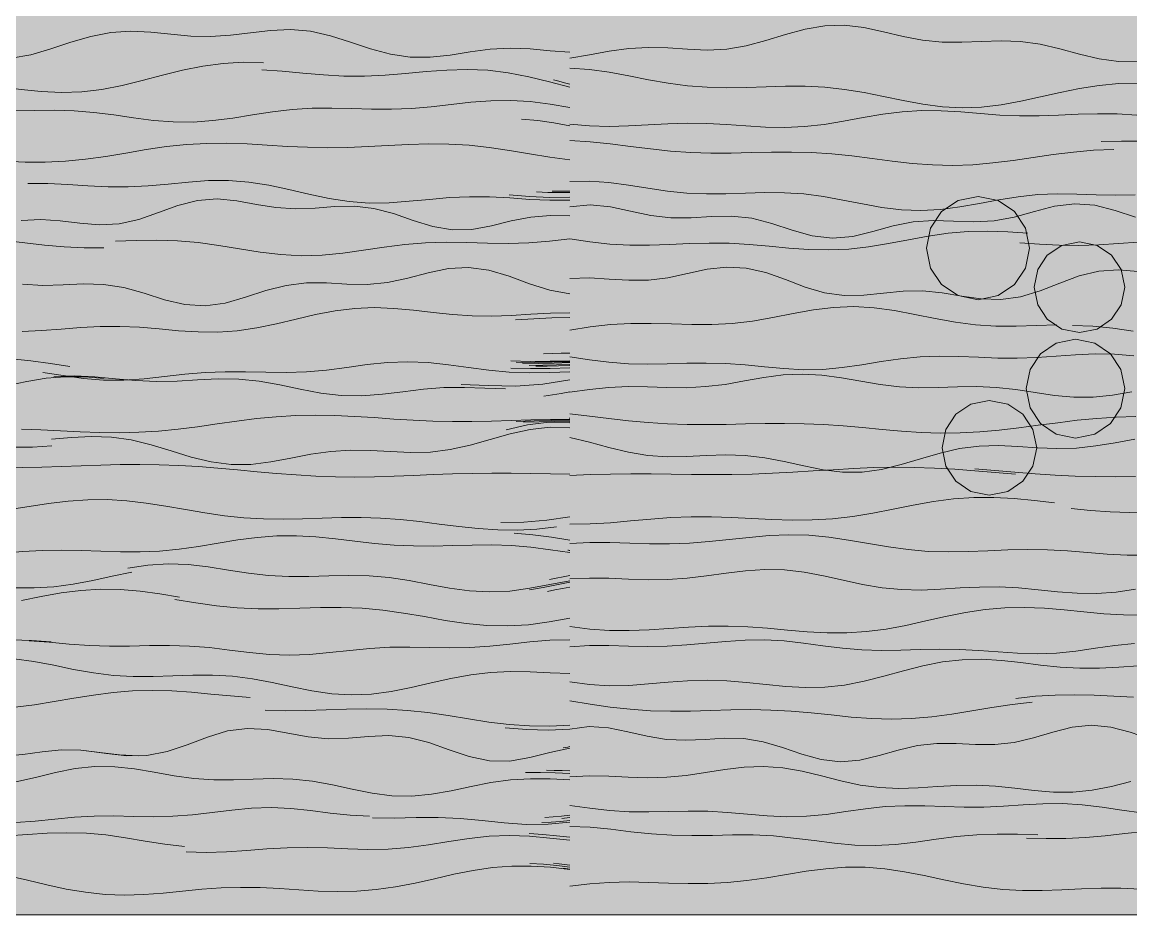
# Model space of a CAD drawing. Header units: metres. Extents: x 0 to 46.1, y -33.1 to 1.9.
# Drawn here: x 10.358 to 11.657, y -28 to -26.954 of the extents above; entities that cross this region are included whole.
import ezdxf

# ---------------------------------------------------------------- set-up
doc = ezdxf.new("R2010")
doc.units = ezdxf.units.M
doc.header["$LTSCALE"] = 0.02
doc.layers.add('CONTEXT', color=7, linetype='Continuous', lineweight=13, true_color=0x787878)
doc.layers.add('SEEN', color=7, linetype='Continuous', lineweight=20, true_color=0x000000)
doc.layers.add('FILL_(240, 240, 240)', color=7, linetype='Continuous', true_color=0xf0f0f0)

msp = doc.modelspace()

# ---------------------------------------------------------------- hatches: boundary and pattern name
at = {"layer": 'FILL_(240, 240, 240)'}
msp.add_hatch(color=256, dxfattribs=at).paths.add_polyline_path([(19, -28), (19, -25.5), (9, -25.5), (9, -28), (19, -28)])

# ---------------------------------------------------------------- linework, layer by layer
at = {"layer": 'CONTEXT'}
msp.add_lwpolyline([(9, -28), (19, -28), (19, -25.5), (9, -25.5), (9, -28)], close=True, dxfattribs=at)
at = {"layer": 'CONTEXT', "lineweight": 9, "transparency": 33554470}
for points in [[(10.3447, -26.9961), (10.3681, -26.9921), (10.3915, -26.9854), (10.4149, -26.9776), (10.4383, -26.9706), (10.4617, -26.966), (10.4851, -26.9645), (10.5085, -26.9657), (10.5319, -26.9682), (10.5553, -26.9703), (10.5787, -26.9708), (10.6021, -26.9693), (10.6255, -26.9664), (10.6489, -26.9636), (10.6723, -26.9627), (10.6957, -26.9647), (10.7191, -26.97), (10.7425, -26.9774), (10.766, -26.9853), (10.7894, -26.9916), (10.8128, -26.995), (10.8362, -26.9951), (10.8596, -26.9925), (10.883, -26.9889), (10.9064, -26.9858), (10.9298, -26.9846), (10.9532, -26.9854), (10.9766, -26.9874), (11, -26.9891)], [(11, -26.9961), (11.023, -26.9922), (11.0459, -26.9879), (11.0689, -26.9847), (11.0919, -26.9835), (11.1148, -26.9841), (11.1378, -26.9856), (11.1608, -26.9866), (11.1838, -26.9855), (11.2067, -26.9817), (11.2297, -26.9756), (11.2527, -26.9685), (11.2756, -26.9621), (11.2986, -26.9582), (11.3216, -26.9576), (11.3445, -26.9604), (11.3675, -26.9653), (11.3905, -26.9708), (11.4134, -26.9751), (11.4364, -26.9774), (11.4594, -26.9775), (11.4824, -26.9765), (11.5053, -26.9757), (11.5283, -26.9765), (11.5513, -26.9798), (11.5742, -26.9852), (11.5972, -26.9915), (11.6202, -26.997), (11.6431, -27.0001), (11.6661, -26.9997)], [(10.0961, -27.0238), (10.1197, -27.0265), (10.1434, -27.0275), (10.1671, -27.0271), (10.1908, -27.0258), (10.2145, -27.0243), (10.2381, -27.0233), (10.2618, -27.0233), (10.2855, -27.0245), (10.3092, -27.0268), (10.3328, -27.0299), (10.3565, -27.0329), (10.3802, -27.0353), (10.4039, -27.0363), (10.4276, -27.0355), (10.4512, -27.0327), (10.4749, -27.0281), (10.4986, -27.0223), (10.5223, -27.0161), (10.5459, -27.0102), (10.5696, -27.0054), (10.5933, -27.0023), (10.617, -27.001), (10.6406, -27.0015)], [(11, -27.0077), (11.023, -27.0094), (11.046, -27.0126), (11.0689, -27.0169), (11.0919, -27.0214), (11.1149, -27.0254), (11.1379, -27.0285), (11.1609, -27.0303), (11.1838, -27.0309), (11.2068, -27.0304), (11.2298, -27.0296), (11.2528, -27.0288), (11.2758, -27.0289), (11.2988, -27.0301), (11.3217, -27.0327), (11.3447, -27.0365), (11.3677, -27.041), (11.3907, -27.0458), (11.4137, -27.05), (11.4366, -27.053), (11.4596, -27.0542), (11.4826, -27.0534), (11.5056, -27.0508), (11.5286, -27.0466), (11.5515, -27.0416), (11.5745, -27.0364), (11.5975, -27.0317), (11.6205, -27.0282), (11.6435, -27.026), (11.6664, -27.0253)], [(10.6386, -27.0099), (10.6627, -27.0115), (10.6868, -27.0137), (10.7109, -27.0158), (10.735, -27.0171), (10.7591, -27.0172), (10.7832, -27.0162), (10.8073, -27.0142), (10.8314, -27.0119), (10.8555, -27.0101), (10.8795, -27.0094), (10.9036, -27.0104), (10.9277, -27.0133), (10.9518, -27.0179), (10.9759, -27.0238), (11, -27.0302)], [(10.9805, -27.0214), (10.987, -27.0231), (10.9935, -27.0249), (11, -27.0266)], [(10.3489, -27.058), (10.3721, -27.0574), (10.3954, -27.0572), (10.4186, -27.0579), (10.4419, -27.0598), (10.4651, -27.0627), (10.4884, -27.0661), (10.5116, -27.0691), (10.5349, -27.0709), (10.5582, -27.071), (10.5814, -27.0693), (10.6047, -27.0663), (10.6279, -27.0626), (10.6512, -27.059), (10.6744, -27.0563), (10.6977, -27.0548), (10.7209, -27.0546), (10.7442, -27.0552), (10.7674, -27.0559), (10.7907, -27.056), (10.814, -27.0551), (10.8372, -27.0531), (10.8605, -27.0505), (10.8837, -27.0478), (10.907, -27.046), (10.9302, -27.0456), (10.9535, -27.047), (10.9767, -27.05), (11, -27.0539)], [(11, -27.0735), (11.0229, -27.0756), (11.0458, -27.0762), (11.0687, -27.0755), (11.0916, -27.0742), (11.1146, -27.073), (11.1375, -27.0723), (11.1604, -27.0727), (11.1833, -27.0739), (11.2062, -27.0756), (11.2291, -27.077), (11.252, -27.0774), (11.2749, -27.0764), (11.2978, -27.0739), (11.3208, -27.0701), (11.3437, -27.0658), (11.3666, -27.0619), (11.3895, -27.0589), (11.4124, -27.0575), (11.4353, -27.0577), (11.4582, -27.0591), (11.4811, -27.061), (11.504, -27.0628), (11.527, -27.0638), (11.5499, -27.0639), (11.5728, -27.0631), (11.5957, -27.0619), (11.6186, -27.0612), (11.6415, -27.0614), (11.6644, -27.063)], [(10.9433, -27.0675), (10.9622, -27.0693), (10.9811, -27.072), (11, -27.0753)], [(10.3375, -27.1168), (10.3611, -27.118), (10.3848, -27.1181), (10.4084, -27.117), (10.4321, -27.1146), (10.4558, -27.1112), (10.4794, -27.1073), (10.5031, -27.1033), (10.5268, -27.0998), (10.5504, -27.0973), (10.5741, -27.096), (10.5977, -27.0958), (10.6214, -27.0966), (10.6451, -27.098), (10.6687, -27.0995), (10.6924, -27.1006), (10.7161, -27.1011), (10.7397, -27.1008), (10.7634, -27.0998), (10.787, -27.0985), (10.8107, -27.0972), (10.8344, -27.0965), (10.858, -27.0968), (10.8817, -27.0982), (10.9054, -27.1007), (10.929, -27.1042), (10.9527, -27.1082), (10.9763, -27.1121), (11, -27.1154)], [(11, -27.0925), (11.0236, -27.0941), (11.0472, -27.0966), (11.0708, -27.0996), (11.0944, -27.1026), (11.118, -27.1051), (11.1416, -27.1067), (11.1653, -27.1075), (11.1889, -27.1074), (11.2125, -27.1069), (11.2361, -27.1064), (11.2597, -27.1062), (11.2833, -27.1068), (11.3069, -27.1083), (11.3305, -27.1107), (11.3541, -27.1136), (11.3777, -27.1167), (11.4013, -27.1194), (11.4249, -27.1212), (11.4485, -27.1218), (11.4721, -27.121), (11.4958, -27.119), (11.5194, -27.116), (11.543, -27.1125), (11.5666, -27.109), (11.5902, -27.1062), (11.6138, -27.1041), (11.6374, -27.1031)], [(11.6228, -27.094), (11.6464, -27.0933), (11.6699, -27.0935)], [(10.3643, -27.143), (10.3879, -27.1429), (10.4114, -27.1441), (10.4349, -27.1457), (10.4585, -27.1469), (10.482, -27.147), (10.5056, -27.1459), (10.5291, -27.1438), (10.5527, -27.1414), (10.5762, -27.1397), (10.5997, -27.1395), (10.6233, -27.1413), (10.6468, -27.1449), (10.6704, -27.15), (10.6939, -27.1556), (10.7175, -27.1607), (10.741, -27.1643), (10.7646, -27.1659), (10.7881, -27.1656), (10.8116, -27.1639), (10.8352, -27.1616), (10.8587, -27.1595), (10.8823, -27.1585), (10.9058, -27.1587), (10.9294, -27.1599), (10.9529, -27.1616), (10.9765, -27.1627), (11, -27.1626)], [(11, -27.1408), (11.0229, -27.1404), (11.0457, -27.142), (11.0686, -27.145), (11.0914, -27.1486), (11.1143, -27.1519), (11.1371, -27.1543), (11.16, -27.1553), (11.1828, -27.1552), (11.2057, -27.1544), (11.2285, -27.1537), (11.2514, -27.1538), (11.2742, -27.1553), (11.2971, -27.1583), (11.3199, -27.1624), (11.3428, -27.167), (11.3656, -27.1711), (11.3885, -27.1739), (11.4113, -27.1748), (11.4342, -27.1735), (11.457, -27.1705), (11.4799, -27.1664), (11.5027, -27.1621), (11.5256, -27.1585), (11.5485, -27.1561), (11.5713, -27.1552), (11.5942, -27.1554), (11.617, -27.1562), (11.6399, -27.1567), (11.6627, -27.1564)], [(10.3565, -27.1862), (10.3795, -27.1851), (10.4025, -27.1866), (10.4255, -27.1895), (10.4485, -27.1914), (10.4714, -27.1903), (10.4944, -27.1852), (10.5174, -27.1772), (10.5404, -27.1688), (10.5634, -27.1628), (10.5863, -27.161), (10.6093, -27.1632), (10.6323, -27.1675), (10.6553, -27.1713), (10.6783, -27.1729), (10.7012, -27.172), (10.7242, -27.1701), (10.7472, -27.1695), (10.7702, -27.1722), (10.7932, -27.1783), (10.8162, -27.1864), (10.8391, -27.1936), (10.8621, -27.1975), (10.8851, -27.1968), (10.9081, -27.1925), (10.9311, -27.1868), (10.954, -27.1823), (10.977, -27.1805), (11, -27.1811)], [(10.9288, -27.1564), (10.9525, -27.1581), (10.9763, -27.1593), (11, -27.1591)], [(10.9608, -27.1528), (10.9739, -27.1534), (10.9869, -27.1536), (11, -27.1534)], [(10.9792, -27.1521), (10.9861, -27.1522), (10.9931, -27.1521), (11, -27.1519)], [(11.5388, -27.2187), (11.5341, -27.2423), (11.5211, -27.2615), (11.5019, -27.2744), (11.4784, -27.2792), (11.4549, -27.2744), (11.4356, -27.2615), (11.4227, -27.2423), (11.4179, -27.2187), (11.4227, -27.1952), (11.4356, -27.176), (11.4549, -27.1631), (11.4784, -27.1583), (11.5019, -27.1631), (11.5211, -27.176), (11.5341, -27.1952), (11.5388, -27.2187)], [(11, -27.1704), (11.0237, -27.168), (11.0473, -27.1702), (11.071, -27.1753), (11.0947, -27.1804), (11.1184, -27.1832), (11.142, -27.1832), (11.1657, -27.1817), (11.1894, -27.1812), (11.213, -27.1838), (11.2367, -27.1899), (11.2604, -27.1977), (11.2841, -27.2044), (11.3077, -27.2071), (11.3314, -27.205), (11.3551, -27.1993), (11.3787, -27.1927), (11.4024, -27.1879), (11.4261, -27.1862), (11.4497, -27.187), (11.4734, -27.188), (11.4971, -27.1868), (11.5208, -27.1824), (11.5444, -27.1758), (11.5681, -27.1696), (11.5918, -27.1667), (11.6154, -27.1685), (11.6391, -27.1745), (11.6628, -27.1823)], [(11, -27.2077), (11.0233, -27.2114), (11.0467, -27.2141), (11.07, -27.2153), (11.0933, -27.2153), (11.1167, -27.2144), (11.14, -27.2134), (11.1633, -27.2128), (11.1867, -27.2131), (11.21, -27.2144), (11.2333, -27.2164), (11.2567, -27.2187), (11.28, -27.2204), (11.3033, -27.2209), (11.3267, -27.2199), (11.35, -27.2172), (11.3733, -27.2133), (11.3967, -27.2089), (11.42, -27.2046), (11.4433, -27.2013), (11.4667, -27.1994), (11.49, -27.199), (11.5133, -27.1998), (11.5367, -27.2013)], [(10.3377, -27.2098), (10.3608, -27.2127), (10.384, -27.2154), (10.4071, -27.2174), (10.4303, -27.2184), (10.4535, -27.2183)], [(10.4673, -27.2107), (10.4915, -27.2099), (10.5157, -27.2095), (10.5399, -27.2103), (10.5641, -27.2123), (10.5883, -27.2156), (10.6126, -27.2196), (10.6368, -27.2235), (10.661, -27.2264), (10.6852, -27.2277), (10.7094, -27.227), (10.7336, -27.2247), (10.7578, -27.2213), (10.7821, -27.2177), (10.8063, -27.2146), (10.8305, -27.2126), (10.8547, -27.2119), (10.8789, -27.2122), (10.9031, -27.2129), (10.9274, -27.2132), (10.9516, -27.2126), (10.9758, -27.2108), (11, -27.2078)], [(11.5272, -27.2124), (11.5503, -27.214), (11.5735, -27.2151), (11.5967, -27.2155), (11.6198, -27.2148), (11.643, -27.2135), (11.6661, -27.2119)], [(11.6503, -27.2646), (11.6461, -27.2853), (11.6348, -27.3022), (11.6179, -27.3136), (11.5972, -27.3177), (11.5765, -27.3136), (11.5596, -27.3022), (11.5483, -27.2853), (11.5441, -27.2646), (11.5483, -27.2439), (11.5596, -27.2271), (11.5765, -27.2157), (11.5972, -27.2115), (11.6179, -27.2157), (11.6348, -27.2271), (11.6461, -27.2439), (11.6503, -27.2646)], [(10.3582, -27.261), (10.382, -27.2626), (10.4057, -27.2617), (10.4295, -27.2605), (10.4533, -27.2612), (10.477, -27.265), (10.5008, -27.2717), (10.5246, -27.2792), (10.5484, -27.2848), (10.5721, -27.2864), (10.5959, -27.2832), (10.6197, -27.2764), (10.6434, -27.2686), (10.6672, -27.2624), (10.691, -27.2593), (10.7147, -27.2593), (10.7385, -27.2608), (10.7623, -27.2612), (10.7861, -27.2591), (10.8098, -27.2541), (10.8336, -27.2478), (10.8574, -27.2428), (10.8811, -27.2413), (10.9049, -27.2446), (10.9287, -27.2517), (10.9525, -27.2605), (10.9762, -27.268), (11, -27.2723)], [(11, -27.2545), (11.023, -27.2536), (11.0459, -27.255), (11.0689, -27.2565), (11.0919, -27.2563), (11.1148, -27.2534), (11.1378, -27.2485), (11.1607, -27.2436), (11.1837, -27.2409), (11.2067, -27.2421), (11.2296, -27.2475), (11.2526, -27.2557), (11.2756, -27.2644), (11.2985, -27.2711), (11.3215, -27.2743), (11.3444, -27.2739), (11.3674, -27.2716), (11.3904, -27.2693), (11.4133, -27.269), (11.4363, -27.2712), (11.4593, -27.2749), (11.4822, -27.2782), (11.5052, -27.2789), (11.5282, -27.2757), (11.5511, -27.2687), (11.5741, -27.2598), (11.597, -27.2513), (11.62, -27.2458), (11.643, -27.2442), (11.6659, -27.2462)], [(10.3576, -27.3163), (10.3805, -27.3153), (10.4034, -27.3136), (10.4264, -27.3118), (10.4493, -27.3106), (10.4723, -27.3105), (10.4952, -27.3115), (10.5182, -27.3134), (10.5411, -27.3155), (10.5641, -27.3169), (10.587, -27.3171), (10.6099, -27.3156), (10.6329, -27.3123), (10.6558, -27.3075), (10.6788, -27.302), (10.7017, -27.2966), (10.7247, -27.2921), (10.7476, -27.2894), (10.7706, -27.2885), (10.7935, -27.2894), (10.8164, -27.2915), (10.8394, -27.2942), (10.8623, -27.2966), (10.8853, -27.2981), (10.9082, -27.2984), (10.9312, -27.2977), (10.9541, -27.2963), (10.9771, -27.2951), (11, -27.2946)], [(11, -27.3149), (11.0238, -27.3111), (11.0476, -27.3083), (11.0713, -27.307), (11.0951, -27.3069), (11.1189, -27.3076), (11.1427, -27.3084), (11.1664, -27.3084), (11.1902, -27.307), (11.214, -27.3042), (11.2378, -27.3001), (11.2615, -27.2954), (11.2853, -27.2912), (11.3091, -27.2883), (11.3329, -27.2873), (11.3566, -27.2886), (11.3804, -27.2918), (11.4042, -27.2964), (11.428, -27.3013), (11.4518, -27.3056), (11.4755, -27.3087), (11.4993, -27.3101), (11.5231, -27.3102), (11.5469, -27.3094), (11.5706, -27.3086)], [(10.9363, -27.3027), (10.9576, -27.3015), (10.9788, -27.3003), (11, -27.3)], [(11.5891, -27.3096), (11.6128, -27.3104), (11.6364, -27.3126), (11.6601, -27.3159)], [(11.6505, -27.3834), (11.6459, -27.4059), (11.6335, -27.4243), (11.6151, -27.4368), (11.5926, -27.4413), (11.5701, -27.4368), (11.5517, -27.4243), (11.5393, -27.4059), (11.5347, -27.3834), (11.5393, -27.3609), (11.5517, -27.3425), (11.5701, -27.3301), (11.5926, -27.3255), (11.6151, -27.3301), (11.6335, -27.3425), (11.6459, -27.3609), (11.6505, -27.3834)], [(10.9688, -27.3425), (10.9792, -27.3423), (10.9896, -27.342), (11, -27.3418)], [(11, -27.3461), (11.0228, -27.3496), (11.0456, -27.3525), (11.0684, -27.3543), (11.0912, -27.3548), (11.114, -27.3544), (11.1368, -27.3537), (11.1596, -27.3534), (11.1824, -27.3541), (11.2052, -27.3557), (11.228, -27.3579), (11.2508, -27.36), (11.2736, -27.3612), (11.2964, -27.3608), (11.3192, -27.3588), (11.342, -27.3555), (11.3648, -27.3518), (11.3876, -27.3484), (11.4104, -27.3461), (11.4332, -27.3453), (11.456, -27.3456), (11.4788, -27.3466), (11.5016, -27.3476), (11.5244, -27.3478), (11.5472, -27.347), (11.57, -27.3455), (11.5928, -27.3438), (11.6156, -27.3428), (11.6384, -27.3431), (11.6612, -27.3449)], [(10.3452, -27.3483), (10.368, -27.3508), (10.3908, -27.3541), (10.4136, -27.3576)], [(10.3819, -27.3644), (10.4057, -27.3681), (10.4295, -27.3714), (10.4532, -27.3733), (10.477, -27.3734), (10.5008, -27.3719), (10.5246, -27.3692), (10.5483, -27.3665), (10.5721, -27.3644), (10.5959, -27.3636), (10.6197, -27.3637), (10.6434, -27.3643), (10.6672, -27.3645), (10.691, -27.3637), (10.7147, -27.3616), (10.7385, -27.3585), (10.7623, -27.3552), (10.7861, -27.3528), (10.8098, -27.3519), (10.8336, -27.3529), (10.8574, -27.3555), (10.8811, -27.3588), (10.9049, -27.3619), (10.9287, -27.364), (10.9525, -27.3648), (10.9762, -27.3645), (11, -27.3639)], [(10.9306, -27.351), (10.9537, -27.3517), (10.9769, -27.3514), (11, -27.3508)], [(10.937, -27.3524), (10.958, -27.3528), (10.979, -27.3524), (11, -27.3519)], [(10.9443, -27.3537), (10.9629, -27.3538), (10.9814, -27.3534), (11, -27.3529)], [(10.9522, -27.3562), (10.9681, -27.3561), (10.9841, -27.3557), (11, -27.3553)], [(10.959, -27.352), (10.9726, -27.3519), (10.9863, -27.3515), (11, -27.3512)], [(10.9598, -27.3571), (10.9732, -27.3569), (10.9866, -27.3566), (11, -27.3562)], [(10.3404, -27.3799), (10.3631, -27.375), (10.3858, -27.3712), (10.4086, -27.3694), (10.4313, -27.3697), (10.454, -27.3715)], [(10.395, -27.3694), (10.4191, -27.3684), (10.4431, -27.3696), (10.4672, -27.3719), (10.4912, -27.374), (10.5153, -27.375), (10.5394, -27.3745), (10.5634, -27.3731), (10.5875, -27.372), (10.6116, -27.3722), (10.6356, -27.3745), (10.6597, -27.3788), (10.6837, -27.3839), (10.7078, -27.3886), (10.7319, -27.3914), (10.7559, -27.3918), (10.78, -27.39), (10.8041, -27.387), (10.8281, -27.384), (10.8522, -27.3822), (10.8762, -27.382), (10.9003, -27.3828), (10.9244, -27.3836)], [(10.9306, -27.3593), (10.9537, -27.36), (10.9769, -27.3597), (11, -27.3592)], [(11, -27.3877), (11.0227, -27.3843), (11.0454, -27.382), (11.0682, -27.3811), (11.0909, -27.3814), (11.1136, -27.3821), (11.1363, -27.3823), (11.159, -27.3811), (11.1818, -27.3784), (11.2045, -27.3744), (11.2272, -27.3704), (11.2499, -27.3673), (11.2726, -27.3663), (11.2953, -27.3675), (11.3181, -27.3707), (11.3408, -27.3748), (11.3635, -27.3786), (11.3862, -27.3813), (11.4089, -27.3823), (11.4317, -27.3821), (11.4544, -27.3813), (11.4771, -27.3811), (11.4998, -27.3821), (11.5225, -27.3846), (11.5453, -27.388), (11.568, -27.3913), (11.5907, -27.3933), (11.6134, -27.3934), (11.6361, -27.3911), (11.6588, -27.3871)], [(10.8723, -27.3786), (10.9042, -27.3797), (10.9361, -27.3804), (10.9681, -27.3783), (11, -27.3731)], [(10.9693, -27.3922), (10.9795, -27.3907), (10.9898, -27.389), (11, -27.3871)], [(11.5471, -27.4528), (11.5427, -27.4743), (11.5309, -27.492), (11.5132, -27.5039), (11.4916, -27.5082), (11.4701, -27.5039), (11.4524, -27.492), (11.4405, -27.4743), (11.4362, -27.4528), (11.4405, -27.4312), (11.4524, -27.4135), (11.4701, -27.4017), (11.4916, -27.3973), (11.5132, -27.4017), (11.5309, -27.4135), (11.5427, -27.4312), (11.5471, -27.4528)], [(10.3568, -27.4309), (10.3798, -27.4318), (10.4027, -27.433), (10.4257, -27.4341), (10.4487, -27.4349), (10.4717, -27.4351), (10.4946, -27.4345), (10.5176, -27.4331), (10.5406, -27.4309), (10.5635, -27.428), (10.5865, -27.4248), (10.6095, -27.4215), (10.6325, -27.4186), (10.6554, -27.4164), (10.6784, -27.415), (10.7014, -27.4145), (10.7243, -27.4149), (10.7473, -27.4159), (10.7703, -27.4174), (10.7933, -27.4191), (10.8162, -27.4205), (10.8392, -27.4215), (10.8622, -27.422), (10.8851, -27.4219), (10.9081, -27.4214), (10.9311, -27.4206), (10.9541, -27.4199), (10.977, -27.4195), (11, -27.4197)], [(10.9252, -27.4316), (10.9501, -27.4257), (10.9751, -27.4227), (11, -27.4233)], [(10.9368, -27.4218), (10.9579, -27.4211), (10.9789, -27.4208), (11, -27.421)], [(10.9456, -27.4227), (10.9638, -27.4222), (10.9819, -27.4221), (11, -27.4223)], [(10.9992, -27.4182), (10.9995, -27.4182), (10.9997, -27.4182), (11, -27.4182)], [(11, -27.4129), (11.0229, -27.4156), (11.0457, -27.4184), (11.0686, -27.4211), (11.0915, -27.4232), (11.1144, -27.4247), (11.1372, -27.4255), (11.1601, -27.4256), (11.183, -27.4253), (11.2058, -27.4248), (11.2287, -27.4243), (11.2516, -27.4242), (11.2744, -27.4246), (11.2973, -27.4256), (11.3202, -27.4271), (11.3431, -27.4291), (11.3659, -27.4312), (11.3888, -27.4332), (11.4117, -27.4347), (11.4345, -27.4354), (11.4574, -27.4352), (11.4803, -27.4341), (11.5032, -27.4321), (11.526, -27.4294), (11.5489, -27.4263), (11.5718, -27.4233), (11.5946, -27.4205), (11.6175, -27.4183), (11.6404, -27.4168), (11.6632, -27.4161)], [(10.3921, -27.4428), (10.4155, -27.4407), (10.4389, -27.4394), (10.4623, -27.4401), (10.4857, -27.4434), (10.509, -27.4491), (10.5324, -27.4563), (10.5558, -27.4636), (10.5792, -27.4693), (10.6026, -27.4723), (10.6259, -27.4722), (10.6493, -27.4693), (10.6727, -27.4649), (10.6961, -27.4603), (10.7195, -27.457), (10.7428, -27.4555), (10.7662, -27.4559), (10.7896, -27.4572), (10.813, -27.4582), (10.8363, -27.4577), (10.8597, -27.4549), (10.8831, -27.4498), (10.9065, -27.4432), (10.9299, -27.4365), (10.9532, -27.4312), (10.9766, -27.4287), (11, -27.4294)], [(11, -27.4406), (11.0228, -27.4463), (11.0457, -27.4525), (11.0685, -27.458), (11.0913, -27.4617), (11.1142, -27.4632), (11.137, -27.463), (11.1598, -27.4618), (11.1827, -27.4611), (11.2055, -27.4617), (11.2283, -27.4644), (11.2512, -27.4687), (11.274, -27.4738), (11.2968, -27.4784), (11.3196, -27.4812), (11.3425, -27.4812), (11.3653, -27.4781), (11.3881, -27.4725), (11.411, -27.4656), (11.4338, -27.4589), (11.4566, -27.4536), (11.4795, -27.4507), (11.5023, -27.45), (11.5251, -27.4511), (11.548, -27.4527), (11.5708, -27.4536), (11.5936, -27.453), (11.6165, -27.4505), (11.6393, -27.4468), (11.6621, -27.4428)], [(10.3471, -27.4521), (10.3699, -27.4521), (10.3927, -27.4506)], [(10.3351, -27.4762), (10.3581, -27.476), (10.381, -27.4755), (10.4039, -27.4747), (10.4268, -27.4739), (10.4498, -27.4731), (10.4727, -27.4725), (10.4956, -27.4724), (10.5185, -27.4727), (10.5415, -27.4735), (10.5644, -27.4748), (10.5873, -27.4766), (10.6103, -27.4787), (10.6332, -27.4808), (10.6561, -27.4828), (10.679, -27.4846), (10.702, -27.4859), (10.7249, -27.4867), (10.7478, -27.487), (10.7707, -27.4868), (10.7937, -27.4861), (10.8166, -27.4852), (10.8395, -27.4842), (10.8624, -27.4834), (10.8854, -27.4827), (10.9083, -27.4824), (10.9312, -27.4824), (10.9541, -27.4827), (10.9771, -27.4832), (11, -27.4837)], [(11, -27.4852), (11.0237, -27.4841), (11.0475, -27.4835), (11.0712, -27.4833), (11.095, -27.4834), (11.1187, -27.4837), (11.1424, -27.4841), (11.1662, -27.4842), (11.1899, -27.4841), (11.2136, -27.4836), (11.2374, -27.4826), (11.2611, -27.4814), (11.2849, -27.4799), (11.3086, -27.4784), (11.3323, -27.477), (11.3561, -27.476), (11.3798, -27.4756), (11.4035, -27.4757), (11.4273, -27.4765), (11.451, -27.4778), (11.4748, -27.4796), (11.4985, -27.4816), (11.5222, -27.4836)], [(11.4746, -27.4774), (11.4981, -27.4794), (11.5216, -27.4814), (11.5452, -27.4833), (11.5687, -27.4848), (11.5923, -27.4859), (11.6158, -27.4865), (11.6393, -27.4866), (11.6629, -27.4864)], [(10.343, -27.5252), (10.3659, -27.5215), (10.3888, -27.5181), (10.4117, -27.5153), (10.4346, -27.5137), (10.4575, -27.5135), (10.4804, -27.5148), (10.5033, -27.5175), (10.5262, -27.521), (10.5491, -27.5251), (10.572, -27.529), (10.5949, -27.5323), (10.6178, -27.5347), (10.6407, -27.536), (10.6636, -27.5363), (10.6865, -27.5359), (10.7094, -27.5351), (10.7322, -27.5345), (10.7551, -27.5344), (10.778, -27.5351), (10.8009, -27.5367), (10.8238, -27.5392), (10.8467, -27.5421), (10.8696, -27.5451), (10.8925, -27.5475), (10.9154, -27.549), (10.9383, -27.5492), (10.9612, -27.5479), (10.9841, -27.5452)], [(11, -27.5423), (11.0237, -27.542), (11.0473, -27.5405), (11.071, -27.5385), (11.0947, -27.5363), (11.1183, -27.5346), (11.142, -27.5336), (11.1657, -27.5336), (11.1894, -27.5343), (11.213, -27.5356), (11.2367, -27.5368), (11.2604, -27.5376), (11.284, -27.5373), (11.3077, -27.5358), (11.3314, -27.5331), (11.355, -27.5292), (11.3787, -27.5246), (11.4024, -27.52), (11.426, -27.5158), (11.4497, -27.5127), (11.4734, -27.5111), (11.497, -27.511), (11.5207, -27.5123), (11.5444, -27.5146), (11.5681, -27.5174)], [(11.5874, -27.5238), (11.6103, -27.5262), (11.6332, -27.5278), (11.6561, -27.5284), (11.679, -27.5283)], [(10.9188, -27.5401), (10.9459, -27.5399), (10.9729, -27.5377), (11, -27.5337)], [(10.9346, -27.5528), (10.9564, -27.5548), (10.9782, -27.5575), (11, -27.5608)], [(10.3354, -27.5763), (10.3584, -27.5743), (10.3813, -27.573), (10.4042, -27.5727), (10.4271, -27.5731), (10.45, -27.574), (10.4729, -27.5747), (10.4959, -27.5748), (10.5188, -27.5738), (10.5417, -27.5716), (10.5646, -27.5684), (10.5875, -27.5645), (10.6104, -27.5607), (10.6333, -27.5577), (10.6563, -27.556), (10.6792, -27.5558), (10.7021, -27.557), (10.725, -27.5594), (10.7479, -27.5622), (10.7708, -27.5648), (10.7938, -27.5668), (10.8167, -27.5678), (10.8396, -27.5679), (10.8625, -27.5674), (10.8854, -27.5668), (10.9083, -27.5666), (10.9313, -27.5674), (10.9542, -27.5693), (10.9771, -27.5722), (11, -27.5756)], [(11, -27.5647), (11.0233, -27.5637), (11.0467, -27.5637), (11.07, -27.5644), (11.0933, -27.5651), (11.1166, -27.5652), (11.14, -27.5645), (11.1633, -27.5627), (11.1866, -27.5603), (11.21, -27.5578), (11.2333, -27.5557), (11.2566, -27.5547), (11.2799, -27.5553), (11.3033, -27.5574), (11.3266, -27.5608), (11.3499, -27.5648), (11.3733, -27.5688), (11.3966, -27.572), (11.4199, -27.5741), (11.4433, -27.5748), (11.4666, -27.5744), (11.4899, -27.5734), (11.5132, -27.5724), (11.5366, -27.5719), (11.5599, -27.5722), (11.5832, -27.5735), (11.6066, -27.5753), (11.6299, -27.5772), (11.6532, -27.5786), (11.6765, -27.5787)], [(10.9973, -27.5726), (10.9982, -27.5728), (10.9991, -27.5729), (11, -27.573)], [(10.4817, -27.5939), (10.5052, -27.5903), (10.5288, -27.5888), (10.5524, -27.5896), (10.5759, -27.5923), (10.5995, -27.5961), (10.623, -27.5997), (10.6466, -27.6025), (10.6702, -27.6037), (10.6937, -27.6037), (10.7173, -27.6029), (10.7408, -27.6023), (10.7644, -27.6027), (10.788, -27.6047), (10.8115, -27.6083), (10.8351, -27.6128), (10.8586, -27.6172), (10.8822, -27.6205), (10.9058, -27.6217), (10.9293, -27.6206), (10.9529, -27.6174), (10.9764, -27.6131), (11, -27.6086)], [(10.349, -27.6169), (10.3719, -27.617), (10.3947, -27.6157), (10.4176, -27.6126), (10.4405, -27.6082), (10.4633, -27.6032), (10.4862, -27.5986)], [(10.9759, -27.6071), (10.9839, -27.6055), (10.992, -27.6039), (11, -27.6025)], [(11, -27.6064), (11.0229, -27.6054), (11.0457, -27.6057), (11.0686, -27.6066), (11.0915, -27.6074), (11.1143, -27.6071), (11.1372, -27.6056), (11.1601, -27.6029), (11.1829, -27.5997), (11.2058, -27.5968), (11.2286, -27.5953), (11.2515, -27.5957), (11.2744, -27.5983), (11.2972, -27.6026), (11.3201, -27.6077), (11.343, -27.6128), (11.3658, -27.6167), (11.3887, -27.6189), (11.4116, -27.6194), (11.4344, -27.6184), (11.4573, -27.617), (11.4802, -27.6159), (11.503, -27.6157), (11.5259, -27.6169), (11.5487, -27.619), (11.5716, -27.6214), (11.5945, -27.6232), (11.6173, -27.6236), (11.6402, -27.6219), (11.6631, -27.6184)], [(10.357, -27.6317), (10.3801, -27.627), (10.4033, -27.6228), (10.4265, -27.6198), (10.4497, -27.6184), (10.4728, -27.6187), (10.496, -27.6207), (10.5192, -27.6239), (10.5424, -27.6277)], [(10.9526, -27.6191), (10.9684, -27.6163), (10.9842, -27.6132), (11, -27.6102)], [(10.9735, -27.621), (10.9823, -27.6193), (10.9912, -27.6176), (11, -27.6159)], [(10.5369, -27.6305), (10.5613, -27.6345), (10.5856, -27.638), (10.61, -27.6404), (10.6344, -27.6415), (10.6588, -27.6415), (10.6831, -27.6408), (10.7075, -27.64), (10.7319, -27.6398), (10.7563, -27.6408), (10.7806, -27.643), (10.805, -27.6464), (10.8294, -27.6506), (10.8538, -27.655), (10.8781, -27.6586), (10.9025, -27.6609), (10.9269, -27.6614), (10.9513, -27.66), (10.9756, -27.6568), (11, -27.6525)], [(11, -27.662), (11.0232, -27.6651), (11.0463, -27.6667), (11.0695, -27.6669), (11.0927, -27.666), (11.1159, -27.6645), (11.139, -27.6629), (11.1622, -27.6619), (11.1854, -27.6617), (11.2086, -27.6626), (11.2317, -27.6642), (11.2549, -27.6664), (11.2781, -27.6684), (11.3013, -27.6696), (11.3244, -27.6697), (11.3476, -27.6682), (11.3708, -27.6652), (11.3939, -27.6608), (11.4171, -27.6557), (11.4403, -27.6505), (11.4635, -27.6458), (11.4866, -27.6423), (11.5098, -27.6402), (11.533, -27.6398), (11.5562, -27.6408), (11.5793, -27.6428), (11.6025, -27.6451), (11.6257, -27.6472), (11.6489, -27.6486), (11.672, -27.649)], [(10.346, -27.6779), (10.3688, -27.6786), (10.3916, -27.6803)], [(10.366, -27.6788), (10.3895, -27.6806), (10.413, -27.6827), (10.4365, -27.6845), (10.46, -27.6853), (10.4834, -27.6852), (10.5069, -27.6846), (10.5304, -27.6843), (10.5539, -27.685), (10.5774, -27.6869), (10.6008, -27.6897), (10.6243, -27.6927), (10.6478, -27.6949), (10.6713, -27.6957), (10.6948, -27.6949), (10.7182, -27.6928), (10.7417, -27.6901), (10.7652, -27.6878), (10.7887, -27.6865), (10.8122, -27.6863), (10.8356, -27.6867), (10.8591, -27.687), (10.8826, -27.6866), (10.9061, -27.6852), (10.9296, -27.6828), (10.953, -27.6802), (10.9765, -27.6783), (11, -27.6778)], [(11, -27.6859), (11.0228, -27.6846), (11.0456, -27.6845), (11.0684, -27.685), (11.0913, -27.6854), (11.1141, -27.6851), (11.1369, -27.6838), (11.1597, -27.6818), (11.1825, -27.6796), (11.2053, -27.678), (11.2281, -27.6777), (11.2509, -27.679), (11.2738, -27.6816), (11.2966, -27.6847), (11.3194, -27.6876), (11.3422, -27.6896), (11.365, -27.6903), (11.3878, -27.69), (11.4106, -27.6892), (11.4334, -27.6887), (11.4563, -27.6891), (11.4791, -27.6903), (11.5019, -27.692), (11.5247, -27.6935), (11.5475, -27.694), (11.5703, -27.6932), (11.5931, -27.6909), (11.6159, -27.6877), (11.6388, -27.6845), (11.6616, -27.6819)], [(10.3483, -27.6999), (10.3716, -27.7031), (10.3948, -27.7076), (10.4181, -27.7124), (10.4414, -27.7165), (10.4647, -27.7194), (10.4879, -27.7207), (10.5112, -27.7207), (10.5345, -27.7199), (10.5578, -27.719), (10.581, -27.719), (10.6043, -27.7204), (10.6276, -27.7234), (10.6509, -27.7277), (10.6741, -27.7327), (10.6974, -27.7374), (10.7207, -27.7409), (10.744, -27.7424), (10.7672, -27.7416), (10.7905, -27.7385), (10.8138, -27.7338), (10.8371, -27.7283), (10.8603, -27.7229), (10.8836, -27.7186), (10.9069, -27.716), (10.9302, -27.715), (10.9534, -27.7154), (10.9767, -27.7164), (11, -27.7173)], [(11, -27.7268), (11.023, -27.7301), (11.046, -27.7315), (11.069, -27.7311), (11.0919, -27.7294), (11.1149, -27.7274), (11.1379, -27.7258), (11.1609, -27.7252), (11.1839, -27.726), (11.2069, -27.7278), (11.2299, -27.7303), (11.2529, -27.7326), (11.2758, -27.7338), (11.2988, -27.7333), (11.3218, -27.7308), (11.3448, -27.7263), (11.3678, -27.7204), (11.3908, -27.7141), (11.4138, -27.7082), (11.4367, -27.7036), (11.4597, -27.7011), (11.4827, -27.7006), (11.5057, -27.702), (11.5287, -27.7045), (11.5517, -27.7074), (11.5747, -27.7098), (11.5976, -27.7111), (11.6206, -27.7111), (11.6436, -27.7099), (11.6666, -27.7083)], [(10.3495, -27.7568), (10.3724, -27.7539), (10.3954, -27.7502), (10.4184, -27.7462), (10.4413, -27.7425), (10.4643, -27.7395), (10.4873, -27.7376), (10.5102, -27.737), (10.5332, -27.7376), (10.5562, -27.7392), (10.5791, -27.7413), (10.6021, -27.7435), (10.6251, -27.7453)], [(11.5227, -27.7464), (11.5456, -27.7439), (11.5686, -27.7425), (11.5916, -27.7422), (11.6145, -27.7427), (11.6375, -27.7437), (11.6605, -27.7448)], [(10.6427, -27.7603), (10.6666, -27.7608), (10.6904, -27.7605), (10.7142, -27.7597), (10.738, -27.7589), (10.7618, -27.7585), (10.7856, -27.759), (10.8095, -27.7605), (10.8333, -27.7631), (10.8571, -27.7666), (10.8809, -27.7704), (10.9047, -27.7741), (10.9285, -27.777), (10.9524, -27.7787), (10.9762, -27.779), (11, -27.7779)], [(11, -27.7493), (11.0236, -27.753), (11.0471, -27.7565), (11.0707, -27.7592), (11.0942, -27.7609), (11.1178, -27.7615), (11.1414, -27.7613), (11.1649, -27.7606), (11.1885, -27.7599), (11.212, -27.7596), (11.2356, -27.7601), (11.2592, -27.7614), (11.2827, -27.7634), (11.3063, -27.7658), (11.3298, -27.7682), (11.3534, -27.7699), (11.3769, -27.7706), (11.4005, -27.77), (11.4241, -27.768), (11.4476, -27.7649), (11.4712, -27.761), (11.4947, -27.757), (11.5183, -27.7534), (11.5419, -27.7507)], [(10.4332, -27.808), (10.4568, -27.811), (10.4805, -27.8136), (10.5041, -27.8133), (10.5277, -27.8088), (10.5513, -27.8008), (10.5749, -27.7917), (10.5985, -27.7845), (10.6221, -27.7816), (10.6458, -27.783), (10.6694, -27.7873), (10.693, -27.7916), (10.7166, -27.7937), (10.7402, -27.7931), (10.7638, -27.7911), (10.7875, -27.79), (10.8111, -27.7921), (10.8347, -27.798), (10.8583, -27.8065), (10.8819, -27.8146), (10.9055, -27.8196), (10.9292, -27.8198), (10.9528, -27.8158), (10.9764, -27.8098), (11, -27.8047)], [(10.9239, -27.781), (10.9493, -27.783), (10.9746, -27.7835), (11, -27.7824)], [(11, -27.7824), (11.0226, -27.7795), (11.0453, -27.7809), (11.0679, -27.7855), (11.0906, -27.7907), (11.1132, -27.7945), (11.1358, -27.7955), (11.1585, -27.7944), (11.1811, -27.793), (11.2038, -27.7935), (11.2264, -27.7972), (11.2491, -27.8039), (11.2717, -27.8118), (11.2943, -27.8181), (11.317, -27.8208), (11.3396, -27.8189), (11.3623, -27.8135), (11.3849, -27.807), (11.4075, -27.8016), (11.4302, -27.7991), (11.4528, -27.7993), (11.4755, -27.8005), (11.4981, -27.8006), (11.5207, -27.798), (11.5434, -27.7926), (11.566, -27.7858), (11.5887, -27.7801), (11.6113, -27.7778), (11.6339, -27.7801), (11.6566, -27.7861), (11.6792, -27.7937)], [(10.3358, -27.814), (10.3585, -27.8121), (10.3811, -27.8089), (10.4037, -27.8068), (10.4264, -27.8071), (10.449, -27.8096), (10.4717, -27.8125), (10.4943, -27.8136)], [(10.9918, -27.8044), (10.9945, -27.8039), (10.9973, -27.8034), (11, -27.8029)], [(10.3502, -27.8443), (10.3735, -27.8389), (10.3967, -27.8332), (10.4199, -27.8286), (10.4431, -27.8262), (10.4663, -27.8264), (10.4895, -27.829), (10.5127, -27.833), (10.5359, -27.8371), (10.5591, -27.8403), (10.5823, -27.8418), (10.6055, -27.8418), (10.6287, -27.8409), (10.6519, -27.8402), (10.6751, -27.8409), (10.6983, -27.8434), (10.7215, -27.8476), (10.7447, -27.8526), (10.7679, -27.8573), (10.7912, -27.8604), (10.8144, -27.8609), (10.8376, -27.8588), (10.8608, -27.8547), (10.884, -27.8496), (10.9072, -27.845), (10.9304, -27.8419), (10.9536, -27.8406), (10.9768, -27.8408), (11, -27.8418)], [(11, -27.8382), (11.0227, -27.8371), (11.0454, -27.8375), (11.068, -27.8386), (11.0907, -27.8393), (11.1134, -27.8387), (11.1361, -27.8367), (11.1587, -27.8334), (11.1814, -27.8298), (11.2041, -27.827), (11.2268, -27.8262), (11.2494, -27.8278), (11.2721, -27.8317), (11.2948, -27.8371), (11.3175, -27.8429), (11.3401, -27.8479), (11.3628, -27.8509), (11.3855, -27.8519), (11.4082, -27.8512), (11.4308, -27.8496), (11.4535, -27.8483), (11.4762, -27.8481), (11.4989, -27.8493), (11.5215, -27.8517), (11.5442, -27.8544), (11.5669, -27.8563), (11.5896, -27.8563), (11.6122, -27.8541), (11.6349, -27.8496), (11.6576, -27.8438)], [(10.948, -27.8334), (10.9653, -27.8332), (10.9827, -27.8337), (11, -27.8344)], [(10.9723, -27.8304), (10.9815, -27.8307), (10.9908, -27.831), (11, -27.8314)], [(10.35, -27.8919), (10.3731, -27.8902), (10.3962, -27.8878), (10.4192, -27.8856), (10.4423, -27.8843), (10.4653, -27.8841), (10.4884, -27.8846), (10.5115, -27.885), (10.5345, -27.8845), (10.5576, -27.8828), (10.5806, -27.8801), (10.6037, -27.8772), (10.6268, -27.8751), (10.6498, -27.8744), (10.6729, -27.8755), (10.6959, -27.8779), (10.719, -27.8808), (10.7421, -27.8832), (10.7651, -27.8845)], [(11, -27.872), (11.0231, -27.8751), (11.0462, -27.8777), (11.0693, -27.8792), (11.0924, -27.8794), (11.1155, -27.8789), (11.1386, -27.8784), (11.1617, -27.8787), (11.1848, -27.88), (11.2079, -27.882), (11.231, -27.884), (11.2541, -27.885), (11.2772, -27.8845), (11.3003, -27.8823), (11.3234, -27.879), (11.3465, -27.8757), (11.3696, -27.8732), (11.3927, -27.8721), (11.4158, -27.8722), (11.4389, -27.8731), (11.462, -27.8739), (11.4851, -27.8738), (11.5082, -27.8728), (11.5313, -27.8712), (11.5544, -27.8699), (11.5775, -27.8697), (11.6006, -27.871), (11.6237, -27.8738), (11.6468, -27.8773), (11.6699, -27.8806)], [(10.7683, -27.8865), (10.794, -27.8866), (10.8198, -27.886), (10.8455, -27.8859), (10.8713, -27.8872), (10.897, -27.8896), (10.9228, -27.8923), (10.9485, -27.894), (10.9743, -27.8937), (11, -27.8914)], [(10.967, -27.8919), (10.978, -27.8914), (10.989, -27.8905), (11, -27.8893)], [(10.9704, -27.8858), (10.9803, -27.8852), (10.9901, -27.8844), (11, -27.8833)], [(10.9903, -27.887), (10.9936, -27.8867), (10.9968, -27.8864), (11, -27.886)], [(10.3409, -27.9073), (10.3639, -27.9059), (10.387, -27.9045), (10.41, -27.9038), (10.433, -27.9043), (10.456, -27.9064), (10.479, -27.9097), (10.5021, -27.9137), (10.5251, -27.9173), (10.5481, -27.9199)], [(10.9522, -27.9046), (10.9681, -27.9059), (10.9841, -27.9075), (11, -27.9092)], [(11, -27.8964), (11.0238, -27.8973), (11.0477, -27.8996), (11.0715, -27.9026), (11.0954, -27.9052), (11.1192, -27.9068), (11.143, -27.9072), (11.1669, -27.9069), (11.1907, -27.9063), (11.2146, -27.9063), (11.2384, -27.9075), (11.2622, -27.91), (11.2861, -27.9131), (11.3099, -27.9162), (11.3338, -27.9184), (11.3576, -27.9189), (11.3815, -27.9176), (11.4053, -27.9148), (11.4291, -27.9114), (11.453, -27.9083), (11.4768, -27.9061), (11.5007, -27.9053), (11.5245, -27.9055), (11.5483, -27.9062)], [(11.5353, -27.91), (11.5583, -27.9105), (11.5813, -27.9105), (11.6043, -27.9094), (11.6273, -27.9073), (11.6504, -27.9047), (11.6734, -27.9023)], [(10.5499, -27.926), (10.5736, -27.9269), (10.5973, -27.9263), (10.621, -27.9246), (10.6447, -27.9227), (10.6683, -27.9214), (10.692, -27.921), (10.7157, -27.9216), (10.7394, -27.9227), (10.7631, -27.9233), (10.7868, -27.9229), (10.8105, -27.9211), (10.8342, -27.9179), (10.8579, -27.9141), (10.8816, -27.9105), (10.9052, -27.9079), (10.9289, -27.9071), (10.9526, -27.9079), (10.9763, -27.91), (11, -27.9125)], [(10.3414, -27.9544), (10.3641, -27.9595), (10.3868, -27.9648), (10.4095, -27.9698), (10.4322, -27.9736), (10.4549, -27.9761), (10.4776, -27.9769), (10.5003, -27.9763), (10.5231, -27.9746), (10.5458, -27.9723), (10.5685, -27.9701), (10.5912, -27.9685), (10.6139, -27.9678), (10.6366, -27.968), (10.6593, -27.9691), (10.682, -27.9706), (10.7048, -27.9721), (10.7275, -27.9728), (10.7502, -27.9724), (10.7729, -27.9705), (10.7956, -27.9673), (10.8183, -27.9628), (10.841, -27.9577), (10.8637, -27.9525), (10.8864, -27.948), (10.9092, -27.9446), (10.9319, -27.9429), (10.9546, -27.9428), (10.9773, -27.9443), (11, -27.9468)], [(10.9531, -27.94), (10.9688, -27.9408), (10.9844, -27.9422), (11, -27.944)], [(10.9808, -27.9395), (10.9872, -27.9402), (10.9936, -27.9409), (11, -27.9417)], [(10.992, -27.9456), (10.9946, -27.9459), (10.9973, -27.9462), (11, -27.9466)], [(11, -27.9666), (11.0231, -27.9637), (11.0461, -27.962), (11.0692, -27.9615), (11.0922, -27.962), (11.1153, -27.9628), (11.1384, -27.9634), (11.1614, -27.9633), (11.1845, -27.9621), (11.2075, -27.9598), (11.2306, -27.9565), (11.2537, -27.9527), (11.2767, -27.949), (11.2998, -27.946), (11.3228, -27.9443), (11.3459, -27.9443), (11.369, -27.9461), (11.392, -27.9495), (11.4151, -27.9539), (11.4382, -27.9589), (11.4612, -27.9636), (11.4843, -27.9675), (11.5073, -27.9702), (11.5304, -27.9715), (11.5535, -27.9715), (11.5765, -27.9707), (11.5996, -27.9696), (11.6226, -27.9688), (11.6457, -27.9688), (11.6688, -27.9698)]]:
    msp.add_lwpolyline(points, dxfattribs=at)
at = {"layer": 'SEEN'}
msp.add_lwpolyline([(19, -28), (19, -25.5), (9, -25.5), (9, -28), (19, -28)], close=True, dxfattribs=at)

doc.saveas('drawing.dxf')
